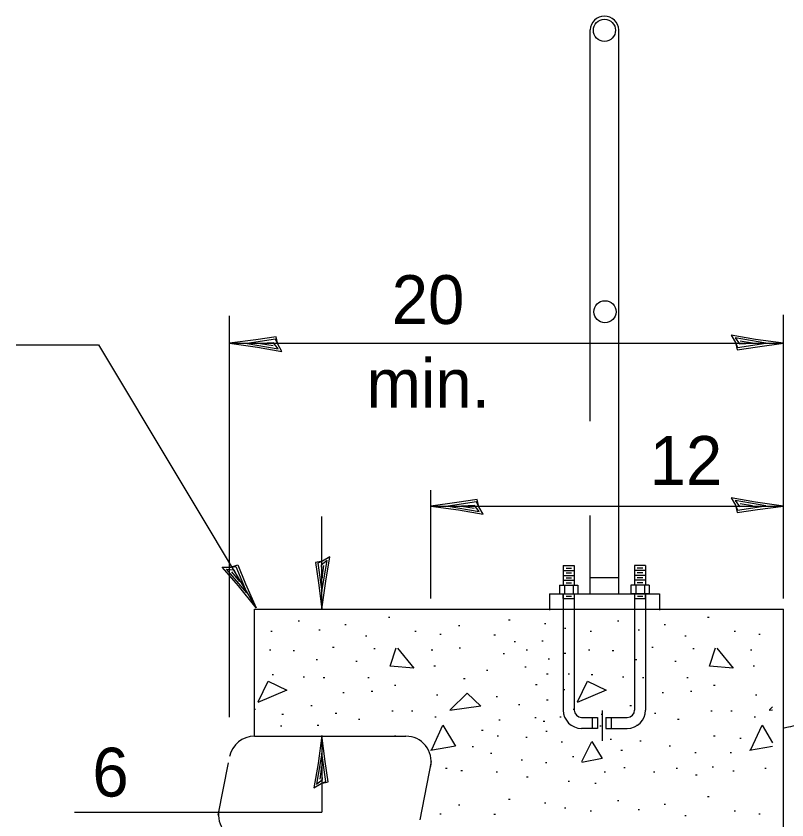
# Model space of a CAD drawing. Extents: x 0 to 2.83, y -0.1 to 1.83.
# Drawn here: x 0.4866 to 0.6708, y 0.6893 to 0.8814 of the extents above; entities that cross this region are included whole.
import ezdxf

# ---------------------------------------------------------------- set-up
doc = ezdxf.new("R2010")
doc.units = 0
for name, color, linetype in [('RD_Pr_Roadway_Dimensions', 7, 'Continuous'), ('RD_Pr_Roadway_Notes', 7, 'Continuous'), ('SH_General_Details', 7, 'Continuous')]:
    doc.layers.add(name, color=color, linetype=linetype)

msp = doc.modelspace()

# ---------------------------------------------------------------- linework, layer by layer
at = {"layer": 'RD_Pr_Roadway_Dimensions'}
for p, q in [((0.5376227096786693, 0.7137981093722086), (0.5376227096786693, 0.8097214426989358)), ((0.6699893763331667, 0.742141442715625), (0.6699893763331667, 0.8099947760502498)), ((0.5376227096786693, 0.8031631093817453), (0.6699893763331667, 0.8031631093817453)), ((0.5856710430053964, 0.742141442715625), (0.5856710430053964, 0.7681031093793611)), ((0.5856710430053964, 0.7642764427060883), (0.6699893763331667, 0.7642764427060883)), ((0.5596543763345078, 0.7396564427013199), (0.5596543763345078, 0.7617914427118997)), ((0.5596527096694306, 0.709426442702363), (0.5596527096694306, 0.6911164426999789)), ((0.5005602582110277, 0.6911164426999789), (0.5596527096694306, 0.6911164426999789))]:
    msp.add_line(p, q, dxfattribs=at)
for points in [[(0.658511042999287, 0.8033297760481636), (0.6588960430091217, 0.8016181093650561), (0.6637493763437465, 0.8023547760444383), (0.6699893763331667, 0.8031631093817453), (0.6633260429969028, 0.8040781093830864), (0.6574893763331666, 0.8051031093793611), (0.658511042999287, 0.8033297760481636), (0.6590243763392761, 0.8021981093684832), (0.6657960430053964, 0.8031731093722085), (0.6583943763440445, 0.804473109364013), (0.6594860430030123, 0.8030147760311763), (0.6625960429972008, 0.8032131093735496), (0.6596043763427034, 0.8036647760468225)], [(0.5490993763474717, 0.8029947760502498), (0.548714376336892, 0.804708109378318), (0.5438627096680895, 0.8039697760338586), (0.5376227096786693, 0.8031631093817453), (0.5442843763297394, 0.8022481093804043), (0.5501227096786693, 0.801223109364013), (0.5490993763474717, 0.8029947760502498), (0.5485877096718148, 0.8041281093756358), (0.5418143763413623, 0.8031531093711655), (0.5492177096670464, 0.8018531093793612), (0.5481243763437466, 0.8033097760478656), (0.5450143763294414, 0.8031131093698244), (0.5480077096691326, 0.8026597760314743)], [(0.597147709674199, 0.7641081093745927), (0.5967627096643642, 0.765821442703406), (0.5919110430149331, 0.765083109378318), (0.5856710430053964, 0.7642764427060883), (0.5923327096765831, 0.7633614427047472), (0.5981710430053965, 0.7623364427084725), (0.597147709674199, 0.7641081093745927), (0.596636042999287, 0.7652414426999788), (0.5898627096680895, 0.764266442715625), (0.5972660430138901, 0.7629664427037041), (0.5961727096704736, 0.7644231093722086), (0.5930627096762852, 0.764226442714284), (0.5960560429958597, 0.7637731093759339)], [(0.658511042999287, 0.7644431093732517), (0.6588960430091217, 0.7627314427095155), (0.6637493763437465, 0.7634681093687813), (0.6699893763331667, 0.7642764427060883), (0.6633260429969028, 0.7651914427081744), (0.6574893763331666, 0.7662164427037041), (0.658511042999287, 0.7644431093732517), (0.6590243763392761, 0.7633114427129428), (0.6657960430053964, 0.7642864427166681), (0.6583943763440445, 0.7655864427084724), (0.6594860430030123, 0.7641281093756358), (0.6625960429972008, 0.7643264426986377), (0.6596043763427034, 0.7647781093711655)], [(0.5598210430016711, 0.7511331093708674), (0.558109376337935, 0.7507481093804043), (0.5588460429972008, 0.7458964427108566), (0.5596543763345078, 0.7396564427013199), (0.560569376336594, 0.7463181093732516), (0.5615943763321236, 0.7521564427013199), (0.5598210430016711, 0.7511331093708674), (0.5586893763413623, 0.750621442715327), (0.5596643763450876, 0.7438481093640129), (0.560964376336892, 0.7512514427105587), (0.5595060430040554, 0.7501581093663972), (0.5597043763464287, 0.7470481093722086), (0.560156042999585, 0.7500414427118998)], [(0.559484376337935, 0.6979481093684833), (0.5611977096667483, 0.698333109378318), (0.5604593763416603, 0.7031864427129428), (0.5596527096694306, 0.709426442702363), (0.5587377096680894, 0.7027631093660991), (0.5577127096718147, 0.696926442702363), (0.559484376337935, 0.6979481093684833), (0.5606177096633211, 0.6984614427084724), (0.5596427096789673, 0.7052331093745927), (0.5583427096670464, 0.6978314427132408), (0.5597993763355509, 0.6989231093722086), (0.5596027096776263, 0.7020331093663971), (0.5591493763392762, 0.6990414427118997)]]:
    msp.add_lwpolyline(points, dxfattribs=at)
at = {"layer": 'RD_Pr_Roadway_Notes'}
for p, q in [((0.48658104301150595, 0.8027881093817453), (0.5062727096741989, 0.8027881093817453)), ((0.5062727096741989, 0.8027881093817453), (0.5439277096657053, 0.7399331093827884))]:
    msp.add_line(p, q, dxfattribs=at)
msp.add_lwpolyline([(0.537886042999287, 0.7496931093732516), (0.5395527096657052, 0.750243109365056), (0.5414143763450876, 0.7457014426986377), (0.5439277096657053, 0.7399331093827884), (0.5397193763321236, 0.7451781093674402), (0.5358393763368919, 0.7496597760314744), (0.537886042999287, 0.7496931093732516), (0.5391210430135921, 0.7498347760433952), (0.5417643763294414, 0.7435247760410111), (0.5368443763321236, 0.7492064427132409), (0.538656042999585, 0.7490181093807022), (0.5400860430067376, 0.7462497760454814), (0.5381593763297394, 0.7485831093783181)], dxfattribs=at)
at = {"layer": 'SH_General_Details'}
for p, q in [((0.623772709674199, 0.7845931093687813), (0.623772709674199, 0.8780497760372857)), ((0.630597709662278, 0.74331310937802), (0.630597709662278, 0.8780497760372857)), ((0.623772709674199, 0.74331310937802), (0.623772709674199, 0.7619831093745928)), ((0.6173377096718148, 0.7500414427118998), (0.6199710429972008, 0.7500414427118998)), ((0.6173377096718148, 0.7500414427118998), (0.6173377096718148, 0.7453614427047471)), ((0.6180243763392762, 0.7494564427132409), (0.6193227096667484, 0.7494564427132409)), ((0.6199710429972008, 0.7500414427118998), (0.6199710429972008, 0.7453614427047471)), ((0.6370327096646622, 0.7500414427118998), (0.6344010430043534, 0.7500414427118998)), ((0.6344010430043534, 0.7500414427118998), (0.6344010430043534, 0.7453614427047471)), ((0.636347709662278, 0.7494564427132409), (0.6350493763355508, 0.7494564427132409)), ((0.6370327096646622, 0.7500414427118998), (0.6370327096646622, 0.7453614427047471)), ((0.6173377096718148, 0.748871442715327), (0.6199710429972008, 0.748871442715327)), ((0.6173377096718148, 0.7477014426986377), (0.6199710429972008, 0.7477014426986377)), ((0.6180243763392762, 0.7482864427166681), (0.6193227096667484, 0.7482864427166681)), ((0.6370327096646622, 0.748871442715327), (0.6344010430043534, 0.748871442715327)), ((0.6370327096646622, 0.7477014426986377), (0.6344010430043534, 0.7477014426986377)), ((0.636347709662278, 0.7482864427166681), (0.6350493763355508, 0.7482864427166681)), ((0.6164610430067375, 0.7453614427047471), (0.620847709662278, 0.7453614427047471)), ((0.6164610430067375, 0.7453614427047471), (0.6164610430067375, 0.74331310937802)), ((0.6173377096718148, 0.7465314427013199), (0.6199710429972008, 0.7465314427013199)), ((0.6176310430040554, 0.7453614427047471), (0.6176310430040554, 0.74331310937802)), ((0.6180243763392762, 0.7471164426999788), (0.6193227096667484, 0.7471164426999788)), ((0.6180243763392762, 0.745946442703406), (0.6193227096667484, 0.745946442703406)), ((0.6196777096657052, 0.7453614427047471), (0.6196777096657052, 0.74331310937802)), ((0.620847709662278, 0.7453614427047471), (0.620847709662278, 0.74331310937802)), ((0.623772709674199, 0.7472131093735497), (0.630597709662278, 0.7472131093735497)), ((0.6379110430149332, 0.7453614427047471), (0.633522709674199, 0.7453614427047471)), ((0.633522709674199, 0.7453614427047471), (0.633522709674199, 0.74331310937802)), ((0.6370327096646622, 0.7465314427013199), (0.6344010430043534, 0.7465314427013199)), ((0.6346927096715167, 0.7453614427047471), (0.6346927096715167, 0.74331310937802)), ((0.636347709662278, 0.7471164426999788), (0.6350493763355508, 0.7471164426999788)), ((0.636347709662278, 0.745946442703406), (0.6350493763355508, 0.745946442703406)), ((0.6367410429982439, 0.7453614427047471), (0.6367410429982439, 0.74331310937802)), ((0.6379110430149332, 0.7453614427047471), (0.6379110430149332, 0.74331310937802)), ((0.6140227096741989, 0.74331310937802), (0.640347709662278, 0.74331310937802)), ((0.6140227096741989, 0.74331310937802), (0.6140227096741989, 0.7394131093817453)), ((0.6164610430067375, 0.74331310937802), (0.620847709662278, 0.74331310937802)), ((0.6164610430067375, 0.74331310937802), (0.6164610430067375, 0.74331310937802)), ((0.6173377096718148, 0.7421431093807023), (0.6173377096718148, 0.74331310937802)), ((0.6173377096718148, 0.74331310937802), (0.6173377096718148, 0.7155264427060882)), ((0.6173377096718148, 0.7421431093807023), (0.6199710429972008, 0.7421431093807023)), ((0.6180243763392762, 0.7427281093793612), (0.6193227096667484, 0.7427281093793612)), ((0.6199710429972008, 0.74331310937802), (0.6199710429972008, 0.7155264427060882)), ((0.6379110430149332, 0.74331310937802), (0.633522709674199, 0.74331310937802)), ((0.6344010430043534, 0.74331310937802), (0.6344010430043534, 0.7421431093807023)), ((0.6344010430043534, 0.74331310937802), (0.6344010430043534, 0.7155264427060882)), ((0.6344010430043534, 0.7421431093807023), (0.6370327096646622, 0.7421431093807023)), ((0.635097709662278, 0.7427281093793612), (0.636347709662278, 0.7427281093793612)), ((0.6370327096646622, 0.7421431093807023), (0.6370327096646622, 0.74331310937802)), ((0.6370327096646622, 0.74331310937802), (0.6370327096646622, 0.7155264427060882)), ((0.6379110430149332, 0.74331310937802), (0.6379110430149332, 0.74331310937802)), ((0.640347709662278, 0.74331310937802), (0.640347709662278, 0.7394131093817453)), ((0.5435660430064395, 0.7092681093807023), (0.5435660430064395, 0.7396381093660991)), ((0.5435660430064395, 0.7396381093660991), (0.6699893763331667, 0.7396381093660991)), ((0.6699893763331667, 0.6728981093759339), (0.6699893763331667, 0.7396381093660991)), ((0.5755593763461306, 0.7377381093698244), (0.5758927096789673, 0.7377381093698244)), ((0.6518493763474718, 0.7377381093698244), (0.6521827096810535, 0.7377381093698244)), ((0.5539910429982439, 0.7368064426975947), (0.5543243763318256, 0.7368064426975947)), ((0.5651693763403193, 0.735946442703406), (0.5655027096739009, 0.735946442703406)), ((0.6042927096752421, 0.7370931093687813), (0.6046260430088237, 0.7370931093687813)), ((0.612867709663321, 0.7362331093745927), (0.6132010429969028, 0.7362331093745927)), ((0.630281042999585, 0.7368064426975947), (0.6306143763331666, 0.7368064426975947)), ((0.6414593763416603, 0.735946442703406), (0.641792709675242, 0.735946442703406)), ((0.5474693763321236, 0.7343697760502498), (0.5478027096657053, 0.7343697760502498)), ((0.5589343763461306, 0.7346564427013199), (0.5592677096789673, 0.7346564427013199)), ((0.5818643763331667, 0.7343697760502498), (0.5821977096667483, 0.7343697760502498)), ((0.5923260429969028, 0.7357314427095155), (0.5926593763297394, 0.7357314427095155)), ((0.6176693763403193, 0.7350864427084725), (0.6180027096739009, 0.7350864427084725)), ((0.6237593763342097, 0.7343697760502498), (0.6240927096670463, 0.7343697760502498)), ((0.6352243763474718, 0.7346564427013199), (0.6355577096810535, 0.7346564427013199)), ((0.6581543763345078, 0.7343697760502498), (0.6584877096680894, 0.7343697760502498)), ((0.5701127096680895, 0.7332231093640129), (0.5704460430016711, 0.7332231093640129)), ((0.5878127096762851, 0.7336531093711655), (0.5881460430091218, 0.7336531093711655)), ((0.6007827096646622, 0.7335097760359447), (0.6011160429982438, 0.7335097760359447)), ((0.6055827096765831, 0.7319331093827884), (0.6059160430101648, 0.7319331093827884)), ((0.6122477096786693, 0.7320764426986377), (0.612581043011506, 0.7320764426986377)), ((0.6464027096694306, 0.7332231093640129), (0.6467360430030122, 0.7332231093640129)), ((0.6641027096776262, 0.7336531093711655), (0.6644360430112078, 0.7336531093711655)), ((0.5622310430077806, 0.7305714427034061), (0.5625643763413624, 0.7305714427034061)), ((0.5720477096704737, 0.7302131093735497), (0.5723810430040553, 0.7302131093735497)), ((0.5924693763321236, 0.7303564427095155), (0.5928027096657053, 0.7303564427095155)), ((0.6385210430091217, 0.7305714427034061), (0.6388543763427034, 0.7305714427034061)), ((0.6483377096718147, 0.7302131093735497), (0.6486710430053965, 0.7302131093735497)), ((0.5471110430030123, 0.729926442702363), (0.5474443763365939, 0.729926442702363)), ((0.5527727096741989, 0.7297831093663971), (0.5531060430077807, 0.7297831093663971)), ((0.5858060429958597, 0.729926442702363), (0.5861393763294414, 0.729926442702363)), ((0.6030043763389781, 0.7290664427081744), (0.6033377096718148, 0.7290664427081744)), ((0.6084493763318256, 0.729926442702363), (0.6087827096646622, 0.729926442702363)), ((0.617597709662278, 0.7291381093660991), (0.6179310429958597, 0.7291381093660991)), ((0.6234010430043534, 0.729926442702363), (0.623734376337935, 0.729926442702363)), ((0.6290627096762851, 0.7297831093663971), (0.6293960430091218, 0.7297831093663971)), ((0.6620960429972008, 0.729926442702363), (0.6624293763307825, 0.729926442702363)), ((0.5582893763450876, 0.7276331093708674), (0.5586227096786693, 0.7276331093708674)), ((0.5677477096786693, 0.7272047760481636), (0.568081043011506, 0.7272047760481636)), ((0.6137277096776262, 0.7277764427060883), (0.6140610430112079, 0.7277764427060883)), ((0.6345793763464287, 0.7276331093708674), (0.6349127096800103, 0.7276331093708674)), ((0.6440377096800104, 0.7272047760481636), (0.644371043013592, 0.7272047760481636)), ((0.5864510429969028, 0.7260581093827884), (0.5867843763297395, 0.7260581093827884)), ((0.5989910429982439, 0.7250547760325174), (0.5993243763318256, 0.7250547760325174)), ((0.6081627096800104, 0.7258431093687813), (0.6084960430135921, 0.7258431093687813)), ((0.6627410429982439, 0.7260581093827884), (0.6630743763318255, 0.7260581093827884)), ((0.5477560430040553, 0.724051442702363), (0.5480893763368919, 0.724051442702363)), ((0.5552093763416603, 0.7234781093793611), (0.555542709675242, 0.7234781093793611)), ((0.5600093763342098, 0.723263109366099), (0.5603427096670464, 0.723263109366099)), ((0.5706143763331667, 0.7233347760433952), (0.5709477096667483, 0.7233347760433952)), ((0.5935443763403192, 0.7230481093722085), (0.593877709673901, 0.7230481093722085)), ((0.6133693763485148, 0.7241947760383288), (0.6137027096813515, 0.7241947760383288)), ((0.6185293763345078, 0.7241947760383288), (0.6188627096680894, 0.7241947760383288)), ((0.6240460430053965, 0.724051442702363), (0.6243793763389781, 0.724051442702363)), ((0.6314993763437465, 0.7234781093793611), (0.6318327096765831, 0.7234781093793611)), ((0.6362993763355509, 0.723263109366099), (0.6366327096691325, 0.723263109366099)), ((0.6469043763345078, 0.7233347760433952), (0.6472377096680895, 0.7233347760433952)), ((0.5769927096633211, 0.7214714426989357), (0.5773260429969028, 0.7214714426989357)), ((0.6107427096633211, 0.7216147760349017), (0.6110760429969028, 0.7216147760349017)), ((0.6173827096691326, 0.7204681093687814), (0.6177160430019691, 0.7204681093687814)), ((0.6532827096646622, 0.7214714426989357), (0.6536160429982438, 0.7214714426989357)), ((0.564667709675242, 0.7197514427105587), (0.5650010430088237, 0.7197514427105587)), ((0.5714743763474718, 0.7200381093817453), (0.5718077096810534, 0.7200381093817453)), ((0.5870243763392762, 0.7191781093674402), (0.5873577096728578, 0.7191781093674402)), ((0.6012843763297394, 0.7187481093804042), (0.6016177096633211, 0.7187481093804042)), ((0.6409577096765832, 0.7197514427105587), (0.6412910430101648, 0.7197514427105587)), ((0.6477643763294414, 0.7200381093817453), (0.648097709662278, 0.7200381093817453)), ((0.6633143763413623, 0.7191781093674402), (0.663647709674199, 0.7191781093674402)), ((0.5569993763437465, 0.7165981093640129), (0.5573327096765831, 0.7165981093640129)), ((0.6066577096646621, 0.7168847760359447), (0.6069910429982439, 0.7168847760359447)), ((0.6133693763485148, 0.7179597760433952), (0.6137027096813515, 0.7179597760433952)), ((0.6332893763450876, 0.7165981093640129), (0.6336227096786693, 0.7165981093640129)), ((0.5434577096765831, 0.7157397760349016), (0.5437910430101648, 0.7157397760349016)), ((0.5628760430088238, 0.7147364427047472), (0.5632093763416604, 0.7147364427047472)), ((0.576347709662278, 0.7153097760478656), (0.5766810429958596, 0.7153097760478656)), ((0.5810760429969027, 0.7153097760478656), (0.5814093763297394, 0.7153097760478656)), ((0.6197477096786693, 0.7157397760349016), (0.6200810430115059, 0.7157397760349016)), ((0.6266277096739009, 0.7154514426986377), (0.6266277096739009, 0.7081547760362427)), ((0.6391660430101648, 0.7147364427047472), (0.6394993763437465, 0.7147364427047472)), ((0.6526377096643642, 0.7153097760478656), (0.6529710429972008, 0.7153097760478656)), ((0.6573660429982439, 0.7153097760478656), (0.6576993763318255, 0.7153097760478656)), ((0.5501210430135921, 0.7145214427108566), (0.5504543763464287, 0.7145214427108566)), ((0.5683927096789673, 0.7133747760454814), (0.568726043012549, 0.7133747760454814)), ((0.5866660430101648, 0.7138764427105586), (0.5869993763437465, 0.7138764427105586)), ((0.6019293763307825, 0.7131597760314743), (0.6022627096643641, 0.7131597760314743)), ((0.6105277096694306, 0.7137331093745928), (0.6108610430030122, 0.7137331093745928)), ((0.612581043011506, 0.7128731093804043), (0.6129143763450876, 0.7128731093804043)), ((0.616522709674199, 0.7138764427105586), (0.6168560430077806, 0.7138764427105586)), ((0.621726043012549, 0.7137714427108567), (0.6255277096694306, 0.7137714427108567)), ((0.6242410429982439, 0.7137714427108567), (0.6242410429982439, 0.7111381093660991)), ((0.6255277096694306, 0.7137714427108567), (0.6255277096694306, 0.7111381093660991)), ((0.6264110430149332, 0.7145214427108566), (0.6267443763485149, 0.7145214427108566)), ((0.6275560429958597, 0.7137714427108567), (0.6326460430091218, 0.7137714427108567)), ((0.6275560429958597, 0.7137714427108567), (0.6275560429958597, 0.7111381093660991)), ((0.6288427096670464, 0.7111381093660991), (0.6288427096670464, 0.7137064427132408)), ((0.6446827096810535, 0.7133747760454814), (0.6450160430138902, 0.7133747760454814)), ((0.6629560430115059, 0.7138764427105586), (0.6632893763450876, 0.7138764427105586)), ((0.5497627096643641, 0.7117514427105587), (0.5500960429972008, 0.7117514427105587)), ((0.5585760429969028, 0.7118697760502498), (0.5589093763297394, 0.7118697760502498)), ((0.6255277096694306, 0.7111381093660991), (0.621726043012549, 0.7111381093660991)), ((0.6260527096657053, 0.7117514427105587), (0.626386042999287, 0.7117514427105587)), ((0.6275560429958597, 0.7111381093660991), (0.6326460430091218, 0.7111381093660991)), ((0.6348660429982439, 0.7118697760502498), (0.6351993763318255, 0.7118697760502498)), ((0.5435443763403193, 0.7092731093759339), (0.5796993763318256, 0.7092731093759339)), ((0.5769910429982439, 0.7093864427010219), (0.5773243763318255, 0.7093864427010219)), ((0.5871227096786693, 0.7092731093759339), (0.5871227096786693, 0.7092731093759339)), ((0.5978443763321236, 0.7107481093804042), (0.5981777096657053, 0.7107481093804042)), ((0.6015710430016712, 0.7093864427010219), (0.6019043763345078, 0.7093864427010219)), ((0.6083777096739009, 0.7090281093711654), (0.6087110430067375, 0.7090281093711654)), ((0.6131543763345078, 0.7104614427084724), (0.6134877096680895, 0.7104614427084724)), ((0.653281042999585, 0.7093864427010219), (0.6536143763331667, 0.7093864427010219)), ((0.6168093763461306, 0.7079531093830864), (0.6171427096789673, 0.7079531093830864)), ((0.6285610430112079, 0.7085264427060883), (0.6288943763440445, 0.7085264427060883)), ((0.6356543763345078, 0.7081681093769769), (0.6359877096680895, 0.7081681093769769)), ((0.6426777096657053, 0.7069514426986377), (0.6430110429992869, 0.7069514426986377)), ((0.6595160430138901, 0.70881310937802), (0.6598493763474718, 0.70881310937802)), ((0.5955510430006281, 0.7068081093827884), (0.5958843763342098, 0.7068081093827884)), ((0.5999227096704737, 0.7052314427095155), (0.6002560430040553, 0.7052314427095155)), ((0.6311410430138901, 0.7059481093684833), (0.6314743763474718, 0.7059481093684833)), ((0.6487677096789674, 0.7053747760454814), (0.649101043012549, 0.7053747760454814)), ((0.657222709662278, 0.7053747760454814), (0.6575560429958597, 0.7053747760454814)), ((0.5831193763485149, 0.6892647760311763), (0.5858843763342098, 0.7032331093745927)), ((0.6073027096657053, 0.7036547760362427), (0.607636042999287, 0.7036547760362427)), ((0.619531042999585, 0.7044431093732516), (0.6198643763331667, 0.7044431093732516)), ((0.5348877096643642, 0.6904297760325174), (0.5373593763379351, 0.7029431093732517)), ((0.5892460430135921, 0.7016481093759339), (0.5895793763464288, 0.7016481093759339)), ((0.6130827096765832, 0.7030097760359447), (0.6134160430101648, 0.7030097760359447)), ((0.6317860430149331, 0.7017914427118997), (0.6321193763485149, 0.7017914427118997)), ((0.6443260429969028, 0.7016481093759339), (0.6446593763297394, 0.7016481093759339)), ((0.6529243763355509, 0.7019347760478656), (0.6532577096691325, 0.7019347760478656)), ((0.6655360430149332, 0.7016481093759339), (0.6658693763485148, 0.7016481093759339)), ((0.5928993763392761, 0.7010747760335605), (0.5932327096728578, 0.7010747760335605)), ((0.6012827096646622, 0.7007881093817453), (0.6016160429982439, 0.7007881093817453)), ((0.6085927096670464, 0.6995697760383288), (0.608926043000628, 0.6995697760383288)), ((0.627127709673901, 0.7007881093817453), (0.6274610430067376, 0.7007881093817453)), ((0.6388793763389782, 0.7007881093817453), (0.6392127096718148, 0.7007881093817453)), ((0.6489827096728579, 0.700071442703406), (0.6493160430064395, 0.700071442703406)), ((0.6578677096633211, 0.7010031093756358), (0.6582010429969027, 0.7010031093756358)), ((0.6185293763345078, 0.6984947760502498), (0.6188627096680894, 0.6984947760502498)), ((0.624906042999585, 0.6980647760430972), (0.6252393763331666, 0.6980647760430972)), ((0.6042927096752421, 0.6941964427034061), (0.6046260430088237, 0.6941964427034061)), ((0.630281042999585, 0.6939097760314743), (0.6306143763331666, 0.6939097760314743)), ((0.6518493763474718, 0.6948414427037041), (0.6521827096810535, 0.6948414427037041)), ((0.5923260429969028, 0.6928347760433953), (0.5926593763297394, 0.6928347760433953)), ((0.612867709663321, 0.6933364427084725), (0.6132010429969028, 0.6933364427084725)), ((0.6176693763403193, 0.6921897760430973), (0.6180027096739009, 0.6921897760430973)), ((0.6352243763474718, 0.6917597760359446), (0.6355577096810535, 0.6917597760359446)), ((0.6414593763416603, 0.6930497760372858), (0.641792709675242, 0.6930497760372858)), ((0.5878127096762851, 0.6907564427057903), (0.5881460430091218, 0.6907564427057903)), ((0.6007827096646622, 0.6906131093698243), (0.6011160429982438, 0.6906131093698243)), ((0.6237593763342097, 0.691473109364013), (0.6240927096670463, 0.691473109364013)), ((0.6464027096694306, 0.6903264426986377), (0.6467360430030122, 0.6903264426986377)), ((0.6581543763345078, 0.691473109364013), (0.6584877096680894, 0.691473109364013)), ((0.6641027096776262, 0.6907564427057903), (0.6644360430112078, 0.6907564427057903))]:
    msp.add_line(p, q, dxfattribs=at)
for points in [[(0.5777393763331666, 0.7303131093780201), (0.5816627096800104, 0.7255564426975947), (0.5759877096680894, 0.7259747760492067), (0.577406042999585, 0.7303981093759339)], [(0.6540293763345078, 0.7303131093780201), (0.6579527096813514, 0.7255564426975947), (0.6522777096694305, 0.7259747760492067), (0.6536960430016712, 0.7303981093759339)], [(0.5444427096715168, 0.7174614427084725), (0.5468627096680895, 0.7223864427010219), (0.5512860430149332, 0.7202997760372858), (0.5443893763294414, 0.7173597760396699)], [(0.6207327096728579, 0.7174614427084725), (0.6231527096694306, 0.7223864427010219), (0.6275760429969027, 0.7202997760372858), (0.6206793763307825, 0.7173597760396699)], [(0.5903410430019692, 0.715543109376977), (0.594347709662278, 0.7195481093722086), (0.5976860430112079, 0.7164614427084725), (0.5902693763440445, 0.7153747760454814)], [(0.6673793763389781, 0.7154947760502498), (0.6665593763461307, 0.7153747760454814)], [(0.6666310430040553, 0.715543109376977), (0.6673793763389781, 0.7162914427118997)], [(0.5859193763403192, 0.7061114427047471), (0.588589376336892, 0.7118697760502498), (0.5915927096670464, 0.7068614427047472), (0.5855843763416604, 0.70585977603967)], [(0.6622093763416603, 0.7061114427047471), (0.6648793763389781, 0.7118697760502498), (0.6673793763389781, 0.7077014426986377)], [(0.6218177096715167, 0.7031897760430973), (0.6241543763345078, 0.7080297760362427), (0.6266577096646622, 0.7039414427081745), (0.6217743763392761, 0.7030181093807022)], [(0.6673793763389781, 0.7067781093711655), (0.6618743763437465, 0.70585977603967)]]:
    msp.add_lwpolyline(points, dxfattribs=at)
for centre, radius in [((0.6271974768510059, 0.8779570542568962), 0.0026500500000268498), ((0.6273067101901367, 0.8106960125962893), 0.0026500500000193983)]:
    msp.add_circle(centre, radius, dxfattribs=at)
for centre, radius, start, end in [((0.6271974768510059, 0.8779570542568962), 0.0034057253375690006, 1.5611472222222222, 178.45040833333334), ((0.6217260051837161, 0.7155263600940506), 0.004387500001832861, 180, 270), ((0.6217260051837161, 0.7155263600940506), 0.001755000017181041, 180, 270), ((0.632645615187098, 0.7155263600940506), 0.0043875000018403125, 270, 0), ((0.6326461151903465, 0.7155263600940506), 0.001755000017262997, 270, 0), ((0.5435649672022059, 0.7032081328431766), 0.006060076962603785, 90, 168.69006666666667), ((0.579729039596577, 0.7032081328431766), 0.006060076962603785, 348.69006666666667, 90), ((0.541012896723111, 0.6904477834301691), 0.0060600763789625985, 168.69006666666667, 270)]:
    msp.add_arc(centre, radius, start, end, dxfattribs=at)
msp.add_spline([(0.6698210430016711, 0.7111664427118998), (0.6711477096741989, 0.711496442715327), (0.6759143763450876, 0.7122731093759339), (0.6843110430112079, 0.7131997760335604), (0.6902377096680895, 0.7131597760314743), (0.6931727096704736, 0.7132497760454815), (0.6962343763379351, 0.7135131093660991), (0.6994327096810534, 0.7134464427034061), (0.7159193763403192, 0.7145647760430972), (0.7186927096715168, 0.7148747760454814)], degree=3, dxfattribs=at)

# ---------------------------------------------------------------- texts
at = {"layer": 'RD_Pr_Roadway_Dimensions'}
for s, p in [('20', (0.5763501398875986, 0.8077781093711655)), ('min.', (0.5703385219701248, 0.7877781060385208)), ('12', (0.6379891493632314, 0.7693390892739098)), ('6', (0.5048172145368528, 0.694848109364013))]:
    msp.add_text(s, height=0.011666669999999999, dxfattribs=at).set_placement(p)

doc.saveas('drawing.dxf')
